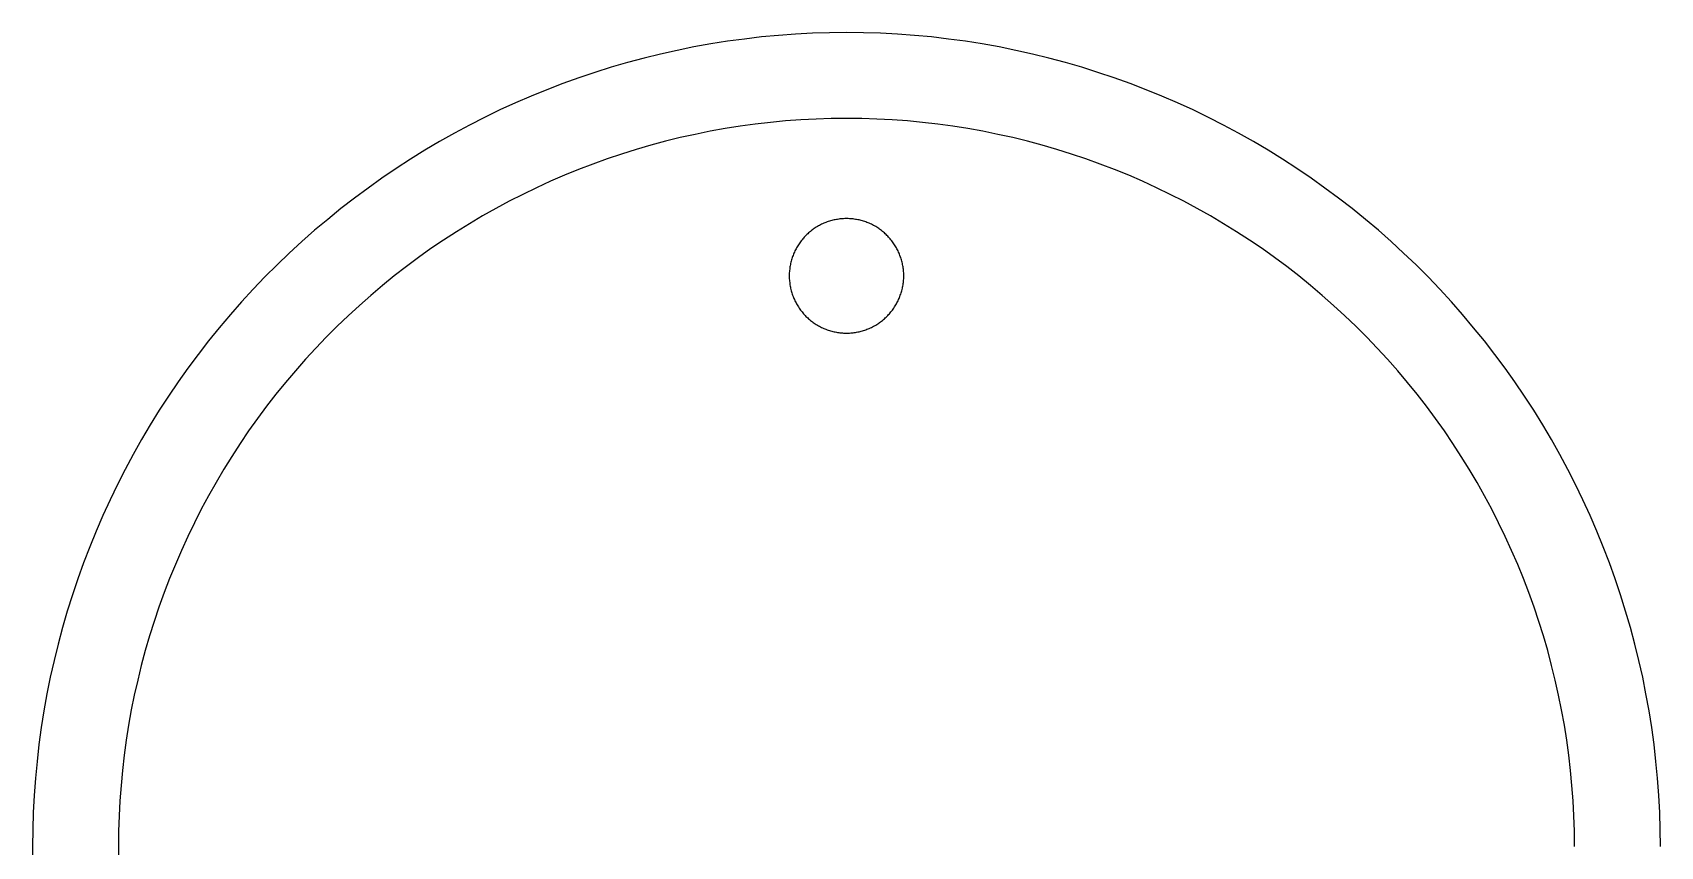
# Model space of a CAD drawing. Header units: metres. Extents: x 0.1 to 21.3, y -11.9 to -0.1.
# Drawn here: x 14.649 to 16.426, y -5.888 to -4.999 of the extents above; entities that cross this region are included whole.
import ezdxf

# ---------------------------------------------------------------- set-up
doc = ezdxf.new("R2010")
doc.units = ezdxf.units.M

msp = doc.modelspace()

# ---------------------------------------------------------------- linework, layer by layer
at = {"layer": 'GROUP1'}
for p, q in [((15.5136, -5.207), (15.5124, -5.2075)), ((15.5148, -5.2065), (15.5136, -5.207)), ((15.5161, -5.2061), (15.5148, -5.2065)), ((15.5173, -5.2057), (15.5161, -5.2061)), ((15.5185, -5.2053), (15.5173, -5.2057)), ((15.5198, -5.2049), (15.5185, -5.2053)), ((15.5211, -5.2045), (15.5198, -5.2049)), ((15.5223, -5.2042), (15.5211, -5.2045)), ((15.5236, -5.2039), (15.5223, -5.2042)), ((15.5249, -5.2036), (15.5236, -5.2039)), ((15.5262, -5.2034), (15.5249, -5.2036)), ((15.5275, -5.2032), (15.5262, -5.2034)), ((15.5288, -5.203), (15.5275, -5.2032)), ((15.5301, -5.2028), (15.5288, -5.203)), ((15.5314, -5.2027), (15.5301, -5.2028)), ((15.5327, -5.2026), (15.5314, -5.2027)), ((15.534, -5.2025), (15.5327, -5.2026)), ((15.5353, -5.2024), (15.534, -5.2025)), ((15.5366, -5.2024), (15.5353, -5.2024)), ((15.5379, -5.2024), (15.5366, -5.2024)), ((15.5392, -5.2024), (15.5379, -5.2024)), ((15.5405, -5.2025), (15.5392, -5.2024)), ((15.5418, -5.2026), (15.5405, -5.2025)), ((15.5431, -5.2027), (15.5418, -5.2026)), ((15.5444, -5.2028), (15.5431, -5.2027)), ((15.5457, -5.203), (15.5444, -5.2028)), ((15.547, -5.2032), (15.5457, -5.203)), ((15.5483, -5.2034), (15.547, -5.2032)), ((15.5496, -5.2036), (15.5483, -5.2034)), ((15.5509, -5.2039), (15.5496, -5.2036)), ((15.5521, -5.2042), (15.5509, -5.2039)), ((15.5534, -5.2045), (15.5521, -5.2042)), ((15.5547, -5.2049), (15.5534, -5.2045)), ((15.5559, -5.2053), (15.5547, -5.2049)), ((15.5572, -5.2057), (15.5559, -5.2053)), ((15.5584, -5.2061), (15.5572, -5.2057)), ((15.5596, -5.2065), (15.5584, -5.2061)), ((15.5609, -5.207), (15.5596, -5.2065)), ((15.5621, -5.2075), (15.5609, -5.207)), ((15.4895, -5.2245), (15.4887, -5.2256)), ((15.4904, -5.2236), (15.4895, -5.2245)), ((15.4912, -5.2226), (15.4904, -5.2236)), ((15.4921, -5.2216), (15.4912, -5.2226)), ((15.493, -5.2207), (15.4921, -5.2216)), ((15.494, -5.2198), (15.493, -5.2207)), ((15.4949, -5.2189), (15.494, -5.2198)), ((15.4959, -5.218), (15.4949, -5.2189)), ((15.4969, -5.2172), (15.4959, -5.218)), ((15.4979, -5.2163), (15.4969, -5.2172)), ((15.4989, -5.2155), (15.4979, -5.2163)), ((15.5, -5.2147), (15.4989, -5.2155)), ((15.501, -5.2139), (15.5, -5.2147)), ((15.5021, -5.2132), (15.501, -5.2139)), ((15.5032, -5.2125), (15.5021, -5.2132)), ((15.5043, -5.2118), (15.5032, -5.2125)), ((15.5054, -5.2111), (15.5043, -5.2118)), ((15.5066, -5.2104), (15.5054, -5.2111)), ((15.5077, -5.2098), (15.5066, -5.2104)), ((15.5089, -5.2092), (15.5077, -5.2098)), ((15.51, -5.2086), (15.5089, -5.2092)), ((15.5112, -5.2081), (15.51, -5.2086)), ((15.5124, -5.2075), (15.5112, -5.2081)), ((15.5633, -5.2081), (15.5621, -5.2075)), ((15.5644, -5.2086), (15.5633, -5.2081)), ((15.5656, -5.2092), (15.5644, -5.2086)), ((15.5668, -5.2098), (15.5656, -5.2092)), ((15.5679, -5.2104), (15.5668, -5.2098)), ((15.5691, -5.2111), (15.5679, -5.2104)), ((15.5702, -5.2118), (15.5691, -5.2111)), ((15.5713, -5.2125), (15.5702, -5.2118)), ((15.5724, -5.2132), (15.5713, -5.2125)), ((15.5734, -5.2139), (15.5724, -5.2132)), ((15.5745, -5.2147), (15.5734, -5.2139)), ((15.5755, -5.2155), (15.5745, -5.2147)), ((15.5766, -5.2163), (15.5755, -5.2155)), ((15.5776, -5.2172), (15.5766, -5.2163)), ((15.5786, -5.218), (15.5776, -5.2172)), ((15.5795, -5.2189), (15.5786, -5.218)), ((15.5805, -5.2198), (15.5795, -5.2189)), ((15.5814, -5.2207), (15.5805, -5.2198)), ((15.5824, -5.2216), (15.5814, -5.2207)), ((15.5832, -5.2226), (15.5824, -5.2216)), ((15.5841, -5.2236), (15.5832, -5.2226)), ((15.585, -5.2245), (15.5841, -5.2236)), ((15.5858, -5.2256), (15.585, -5.2245)), ((15.4789, -5.2425), (15.4784, -5.2437)), ((15.4794, -5.2413), (15.4789, -5.2425)), ((15.4799, -5.2401), (15.4794, -5.2413)), ((15.4804, -5.2389), (15.4799, -5.2401)), ((15.481, -5.2377), (15.4804, -5.2389)), ((15.4816, -5.2365), (15.481, -5.2377)), ((15.4822, -5.2354), (15.4816, -5.2365)), ((15.4828, -5.2342), (15.4822, -5.2354)), ((15.4834, -5.2331), (15.4828, -5.2342)), ((15.4841, -5.232), (15.4834, -5.2331)), ((15.4848, -5.2309), (15.4841, -5.232)), ((15.4855, -5.2298), (15.4848, -5.2309)), ((15.4863, -5.2287), (15.4855, -5.2298)), ((15.4871, -5.2276), (15.4863, -5.2287)), ((15.4879, -5.2266), (15.4871, -5.2276)), ((15.4887, -5.2256), (15.4879, -5.2266)), ((15.5866, -5.2266), (15.5858, -5.2256)), ((15.5874, -5.2276), (15.5866, -5.2266)), ((15.5882, -5.2287), (15.5874, -5.2276)), ((15.5889, -5.2298), (15.5882, -5.2287)), ((15.5897, -5.2309), (15.5889, -5.2298)), ((15.5904, -5.232), (15.5897, -5.2309)), ((15.591, -5.2331), (15.5904, -5.232)), ((15.5917, -5.2342), (15.591, -5.2331)), ((15.5923, -5.2354), (15.5917, -5.2342)), ((15.5929, -5.2365), (15.5923, -5.2354)), ((15.5935, -5.2377), (15.5929, -5.2365)), ((15.5941, -5.2389), (15.5935, -5.2377)), ((15.5946, -5.2401), (15.5941, -5.2389)), ((15.5951, -5.2413), (15.5946, -5.2401)), ((15.5956, -5.2425), (15.5951, -5.2413)), ((15.596, -5.2437), (15.5956, -5.2425)), ((15.4749, -5.2603), (15.4748, -5.2616)), ((15.475, -5.259), (15.4749, -5.2603)), ((15.4752, -5.2577), (15.475, -5.259)), ((15.4753, -5.2564), (15.4752, -5.2577)), ((15.4755, -5.2551), (15.4753, -5.2564)), ((15.4757, -5.2538), (15.4755, -5.2551)), ((15.476, -5.2525), (15.4757, -5.2538)), ((15.4762, -5.2513), (15.476, -5.2525)), ((15.4765, -5.25), (15.4762, -5.2513)), ((15.4769, -5.2487), (15.4765, -5.25)), ((15.4772, -5.2475), (15.4769, -5.2487)), ((15.4776, -5.2462), (15.4772, -5.2475)), ((15.478, -5.245), (15.4776, -5.2462)), ((15.4784, -5.2437), (15.478, -5.245)), ((15.5965, -5.245), (15.596, -5.2437)), ((15.5969, -5.2462), (15.5965, -5.245)), ((15.5973, -5.2475), (15.5969, -5.2462)), ((15.5976, -5.2487), (15.5973, -5.2475)), ((15.5979, -5.25), (15.5976, -5.2487)), ((15.5982, -5.2513), (15.5979, -5.25)), ((15.5985, -5.2525), (15.5982, -5.2513)), ((15.5988, -5.2538), (15.5985, -5.2525)), ((15.599, -5.2551), (15.5988, -5.2538)), ((15.5992, -5.2564), (15.599, -5.2551)), ((15.5993, -5.2577), (15.5992, -5.2564)), ((15.5995, -5.259), (15.5993, -5.2577)), ((15.5996, -5.2603), (15.5995, -5.259)), ((15.5997, -5.2616), (15.5996, -5.2603)), ((15.4748, -5.2629), (15.4747, -5.2642)), ((15.4747, -5.2642), (15.4747, -5.2655)), ((15.4747, -5.2655), (15.4748, -5.2669)), ((15.4748, -5.2616), (15.4748, -5.2629)), ((15.4748, -5.2669), (15.4748, -5.2682)), ((15.4748, -5.2682), (15.4749, -5.2695)), ((15.4749, -5.2695), (15.475, -5.2708)), ((15.475, -5.2708), (15.4752, -5.2721)), ((15.4752, -5.2721), (15.4753, -5.2734)), ((15.4753, -5.2734), (15.4755, -5.2747)), ((15.4755, -5.2747), (15.4757, -5.276)), ((15.4757, -5.276), (15.476, -5.2772)), ((15.476, -5.2772), (15.4762, -5.2785)), ((15.5982, -5.2785), (15.5985, -5.2772)), ((15.5985, -5.2772), (15.5988, -5.276)), ((15.5988, -5.276), (15.599, -5.2747)), ((15.599, -5.2747), (15.5992, -5.2734)), ((15.5992, -5.2734), (15.5993, -5.2721)), ((15.5993, -5.2721), (15.5995, -5.2708)), ((15.5995, -5.2708), (15.5996, -5.2695)), ((15.5996, -5.2695), (15.5997, -5.2682)), ((15.5997, -5.2629), (15.5997, -5.2616)), ((15.5997, -5.2642), (15.5997, -5.2629)), ((15.5997, -5.2655), (15.5997, -5.2642)), ((15.5997, -5.2669), (15.5997, -5.2655)), ((15.5997, -5.2682), (15.5997, -5.2669)), ((15.4762, -5.2785), (15.4765, -5.2798)), ((15.4765, -5.2798), (15.4769, -5.2811)), ((15.4769, -5.2811), (15.4772, -5.2823)), ((15.4772, -5.2823), (15.4776, -5.2836)), ((15.4776, -5.2836), (15.478, -5.2848)), ((15.478, -5.2848), (15.4784, -5.2861)), ((15.4784, -5.2861), (15.4789, -5.2873)), ((15.4789, -5.2873), (15.4794, -5.2885)), ((15.4794, -5.2885), (15.4799, -5.2897)), ((15.4799, -5.2897), (15.4804, -5.2909)), ((15.4804, -5.2909), (15.481, -5.2921)), ((15.481, -5.2921), (15.4816, -5.2933)), ((15.4816, -5.2933), (15.4822, -5.2944)), ((15.4822, -5.2944), (15.4828, -5.2956)), ((15.4828, -5.2956), (15.4834, -5.2967)), ((15.591, -5.2967), (15.5917, -5.2956)), ((15.5917, -5.2956), (15.5923, -5.2944)), ((15.5923, -5.2944), (15.5929, -5.2933)), ((15.5929, -5.2933), (15.5935, -5.2921)), ((15.5935, -5.2921), (15.5941, -5.2909)), ((15.5941, -5.2909), (15.5946, -5.2897)), ((15.5946, -5.2897), (15.5951, -5.2885)), ((15.5951, -5.2885), (15.5956, -5.2873)), ((15.5956, -5.2873), (15.596, -5.2861)), ((15.596, -5.2861), (15.5965, -5.2848)), ((15.5965, -5.2848), (15.5969, -5.2836)), ((15.5969, -5.2836), (15.5973, -5.2823)), ((15.5973, -5.2823), (15.5976, -5.2811)), ((15.5976, -5.2811), (15.5979, -5.2798)), ((15.5979, -5.2798), (15.5982, -5.2785)), ((15.4834, -5.2967), (15.4841, -5.2978)), ((15.4841, -5.2978), (15.4848, -5.2989)), ((15.4848, -5.2989), (15.4855, -5.3)), ((15.4855, -5.3), (15.4863, -5.3011)), ((15.4863, -5.3011), (15.4871, -5.3022)), ((15.4871, -5.3022), (15.4879, -5.3032)), ((15.4879, -5.3032), (15.4887, -5.3042)), ((15.4887, -5.3042), (15.4895, -5.3052)), ((15.4895, -5.3052), (15.4904, -5.3062)), ((15.4904, -5.3062), (15.4912, -5.3072)), ((15.4912, -5.3072), (15.4921, -5.3081)), ((15.4921, -5.3081), (15.493, -5.3091)), ((15.493, -5.3091), (15.494, -5.31)), ((15.494, -5.31), (15.4949, -5.3109)), ((15.4949, -5.3109), (15.4959, -5.3118)), ((15.4959, -5.3118), (15.4969, -5.3126)), ((15.4969, -5.3126), (15.4979, -5.3135)), ((15.4979, -5.3135), (15.4989, -5.3143)), ((15.5755, -5.3143), (15.5766, -5.3135)), ((15.5766, -5.3135), (15.5776, -5.3126)), ((15.5776, -5.3126), (15.5786, -5.3118)), ((15.5786, -5.3118), (15.5795, -5.3109)), ((15.5795, -5.3109), (15.5805, -5.31)), ((15.5805, -5.31), (15.5814, -5.3091)), ((15.5814, -5.3091), (15.5824, -5.3081)), ((15.5824, -5.3081), (15.5832, -5.3072)), ((15.5832, -5.3072), (15.5841, -5.3062)), ((15.5841, -5.3062), (15.585, -5.3052)), ((15.585, -5.3052), (15.5858, -5.3042)), ((15.5858, -5.3042), (15.5866, -5.3032)), ((15.5866, -5.3032), (15.5874, -5.3022)), ((15.5874, -5.3022), (15.5882, -5.3011)), ((15.5882, -5.3011), (15.5889, -5.3)), ((15.5889, -5.3), (15.5897, -5.2989)), ((15.5897, -5.2989), (15.5904, -5.2978)), ((15.5904, -5.2978), (15.591, -5.2967)), ((15.4989, -5.3143), (15.5, -5.3151)), ((15.5, -5.3151), (15.501, -5.3158)), ((15.501, -5.3158), (15.5021, -5.3166)), ((15.5021, -5.3166), (15.5032, -5.3173)), ((15.5032, -5.3173), (15.5043, -5.318)), ((15.5043, -5.318), (15.5054, -5.3187)), ((15.5054, -5.3187), (15.5066, -5.3193)), ((15.5066, -5.3193), (15.5077, -5.32)), ((15.5077, -5.32), (15.5089, -5.3206)), ((15.5089, -5.3206), (15.51, -5.3212)), ((15.51, -5.3212), (15.5112, -5.3217)), ((15.5112, -5.3217), (15.5124, -5.3223)), ((15.5124, -5.3223), (15.5136, -5.3228)), ((15.5136, -5.3228), (15.5148, -5.3232)), ((15.5148, -5.3232), (15.5161, -5.3237)), ((15.5161, -5.3237), (15.5173, -5.3241)), ((15.5173, -5.3241), (15.5185, -5.3245)), ((15.5185, -5.3245), (15.5198, -5.3249)), ((15.5198, -5.3249), (15.5211, -5.3253)), ((15.5211, -5.3253), (15.5223, -5.3256)), ((15.5223, -5.3256), (15.5236, -5.3259)), ((15.5236, -5.3259), (15.5249, -5.3262)), ((15.5249, -5.3262), (15.5262, -5.3264)), ((15.5262, -5.3264), (15.5275, -5.3266)), ((15.5275, -5.3266), (15.5288, -5.3268)), ((15.5288, -5.3268), (15.5301, -5.327)), ((15.5301, -5.327), (15.5314, -5.3271)), ((15.5314, -5.3271), (15.5327, -5.3272)), ((15.5327, -5.3272), (15.534, -5.3273)), ((15.534, -5.3273), (15.5353, -5.3274)), ((15.5353, -5.3274), (15.5366, -5.3274)), ((15.5366, -5.3274), (15.5379, -5.3274)), ((15.5379, -5.3274), (15.5392, -5.3274)), ((15.5392, -5.3274), (15.5405, -5.3273)), ((15.5405, -5.3273), (15.5418, -5.3272)), ((15.5418, -5.3272), (15.5431, -5.3271)), ((15.5431, -5.3271), (15.5444, -5.327)), ((15.5444, -5.327), (15.5457, -5.3268)), ((15.5457, -5.3268), (15.547, -5.3266)), ((15.547, -5.3266), (15.5483, -5.3264)), ((15.5483, -5.3264), (15.5496, -5.3262)), ((15.5496, -5.3262), (15.5509, -5.3259)), ((15.5509, -5.3259), (15.5521, -5.3256)), ((15.5521, -5.3256), (15.5534, -5.3253)), ((15.5534, -5.3253), (15.5547, -5.3249)), ((15.5547, -5.3249), (15.5559, -5.3245)), ((15.5559, -5.3245), (15.5572, -5.3241)), ((15.5572, -5.3241), (15.5584, -5.3237)), ((15.5584, -5.3237), (15.5596, -5.3232)), ((15.5596, -5.3232), (15.5609, -5.3228)), ((15.5609, -5.3228), (15.5621, -5.3223)), ((15.5621, -5.3223), (15.5633, -5.3217)), ((15.5633, -5.3217), (15.5644, -5.3212)), ((15.5644, -5.3212), (15.5656, -5.3206)), ((15.5656, -5.3206), (15.5668, -5.32)), ((15.5668, -5.32), (15.5679, -5.3193)), ((15.5679, -5.3193), (15.5691, -5.3187)), ((15.5691, -5.3187), (15.5702, -5.318)), ((15.5702, -5.318), (15.5713, -5.3173)), ((15.5713, -5.3173), (15.5724, -5.3166)), ((15.5724, -5.3166), (15.5734, -5.3158)), ((15.5734, -5.3158), (15.5745, -5.3151)), ((15.5745, -5.3151), (15.5755, -5.3143))]:
    msp.add_line(p, q, dxfattribs=at)
at = {"layer": 'GROUP2'}
for p, q in [((15.389, -5.0117), (15.3707, -5.015)), ((15.4074, -5.0088), (15.389, -5.0117)), ((15.4259, -5.0063), (15.4074, -5.0088)), ((15.4444, -5.0041), (15.4259, -5.0063)), ((15.4629, -5.0024), (15.4444, -5.0041)), ((15.4814, -5.001), (15.4629, -5.0024)), ((15.5, -5), (15.4814, -5.001)), ((15.5186, -4.9995), (15.5, -5)), ((15.5372, -4.9993), (15.5186, -4.9995)), ((15.5559, -4.9995), (15.5372, -4.9993)), ((15.5745, -5), (15.5559, -4.9995)), ((15.593, -5.001), (15.5745, -5)), ((15.6116, -5.0024), (15.593, -5.001)), ((15.6301, -5.0041), (15.6116, -5.0024)), ((15.6486, -5.0063), (15.6301, -5.0041)), ((15.6671, -5.0088), (15.6486, -5.0063)), ((15.6854, -5.0117), (15.6671, -5.0088)), ((15.7038, -5.015), (15.6854, -5.0117)), ((15.3162, -5.0272), (15.2983, -5.032)), ((15.3343, -5.0227), (15.3162, -5.0272)), ((15.3525, -5.0187), (15.3343, -5.0227)), ((15.3707, -5.015), (15.3525, -5.0187)), ((15.722, -5.0187), (15.7038, -5.015)), ((15.7402, -5.0227), (15.722, -5.0187)), ((15.7582, -5.0272), (15.7402, -5.0227)), ((15.7762, -5.032), (15.7582, -5.0272)), ((15.2626, -5.0428), (15.245, -5.0487)), ((15.2804, -5.0372), (15.2626, -5.0428)), ((15.2983, -5.032), (15.2804, -5.0372)), ((15.7941, -5.0372), (15.7762, -5.032)), ((15.8118, -5.0428), (15.7941, -5.0372)), ((15.8295, -5.0487), (15.8118, -5.0428)), ((15.2101, -5.0617), (15.1929, -5.0687)), ((15.2275, -5.055), (15.2101, -5.0617)), ((15.245, -5.0487), (15.2275, -5.055)), ((15.847, -5.055), (15.8295, -5.0487)), ((15.8644, -5.0617), (15.847, -5.055)), ((15.8816, -5.0687), (15.8644, -5.0617)), ((15.1758, -5.0761), (15.1589, -5.0838)), ((15.1929, -5.0687), (15.1758, -5.0761)), ((15.8987, -5.0761), (15.8816, -5.0687)), ((15.9156, -5.0838), (15.8987, -5.0761)), ((15.1255, -5.1004), (15.1091, -5.1092)), ((15.1421, -5.0919), (15.1255, -5.1004)), ((15.1589, -5.0838), (15.1421, -5.0919)), ((15.4376, -5.0993), (15.4211, -5.1015)), ((15.4542, -5.0974), (15.4376, -5.0993)), ((15.4707, -5.0958), (15.4542, -5.0974)), ((15.4873, -5.0946), (15.4707, -5.0958)), ((15.504, -5.0937), (15.4873, -5.0946)), ((15.5206, -5.0932), (15.504, -5.0937)), ((15.5372, -5.093), (15.5206, -5.0932)), ((15.5539, -5.0932), (15.5372, -5.093)), ((15.5705, -5.0937), (15.5539, -5.0932)), ((15.5872, -5.0946), (15.5705, -5.0937)), ((15.6038, -5.0958), (15.5872, -5.0946)), ((15.6203, -5.0974), (15.6038, -5.0958)), ((15.6369, -5.0993), (15.6203, -5.0974)), ((15.6534, -5.1015), (15.6369, -5.0993)), ((15.9324, -5.0919), (15.9156, -5.0838)), ((15.9489, -5.1004), (15.9324, -5.0919)), ((15.9653, -5.1092), (15.9489, -5.1004)), ((15.0929, -5.1183), (15.0769, -5.1278)), ((15.1091, -5.1092), (15.0929, -5.1183)), ((15.3396, -5.118), (15.3235, -5.1223)), ((15.3557, -5.114), (15.3396, -5.118)), ((15.372, -5.1104), (15.3557, -5.114)), ((15.3883, -5.1071), (15.372, -5.1104)), ((15.4047, -5.1041), (15.3883, -5.1071)), ((15.4211, -5.1015), (15.4047, -5.1041)), ((15.6698, -5.1041), (15.6534, -5.1015)), ((15.6862, -5.1071), (15.6698, -5.1041)), ((15.7025, -5.1104), (15.6862, -5.1071)), ((15.7188, -5.114), (15.7025, -5.1104)), ((15.7349, -5.118), (15.7188, -5.114)), ((15.751, -5.1223), (15.7349, -5.118)), ((15.9816, -5.1183), (15.9653, -5.1092)), ((15.9976, -5.1278), (15.9816, -5.1183)), ((15.0769, -5.1278), (15.0611, -5.1376)), ((15.2916, -5.1319), (15.2758, -5.1372)), ((15.3075, -5.1269), (15.2916, -5.1319)), ((15.3235, -5.1223), (15.3075, -5.1269)), ((15.767, -5.1269), (15.751, -5.1223)), ((15.7829, -5.1319), (15.767, -5.1269)), ((15.7986, -5.1372), (15.7829, -5.1319)), ((16.0134, -5.1376), (15.9976, -5.1278)), ((15.0455, -5.1477), (15.0301, -5.1582)), ((15.0611, -5.1376), (15.0455, -5.1477)), ((15.2446, -5.1488), (15.2292, -5.1551)), ((15.2602, -5.1429), (15.2446, -5.1488)), ((15.2758, -5.1372), (15.2602, -5.1429)), ((15.8143, -5.1429), (15.7986, -5.1372)), ((15.8299, -5.1488), (15.8143, -5.1429)), ((15.8453, -5.1551), (15.8299, -5.1488)), ((16.029, -5.1477), (16.0134, -5.1376)), ((16.0444, -5.1582), (16.029, -5.1477)), ((15.0149, -5.169), (15, -5.1801)), ((15.0301, -5.1582), (15.0149, -5.169)), ((15.1988, -5.1687), (15.1838, -5.1759)), ((15.2139, -5.1617), (15.1988, -5.1687)), ((15.2292, -5.1551), (15.2139, -5.1617)), ((15.8605, -5.1617), (15.8453, -5.1551)), ((15.8757, -5.1687), (15.8605, -5.1617)), ((15.8907, -5.1759), (15.8757, -5.1687)), ((16.0596, -5.169), (16.0444, -5.1582)), ((16.0745, -5.1801), (16.0596, -5.169)), ((15, -5.1801), (14.9853, -5.1915)), ((15.169, -5.1835), (15.1543, -5.1913)), ((15.1838, -5.1759), (15.169, -5.1835)), ((15.9055, -5.1835), (15.8907, -5.1759)), ((15.9202, -5.1913), (15.9055, -5.1835)), ((16.0892, -5.1915), (16.0745, -5.1801)), ((14.9708, -5.2032), (14.9566, -5.2152)), ((14.9853, -5.1915), (14.9708, -5.2032)), ((15.1398, -5.1995), (15.1255, -5.208)), ((15.1543, -5.1913), (15.1398, -5.1995)), ((15.9347, -5.1995), (15.9202, -5.1913)), ((15.949, -5.208), (15.9347, -5.1995)), ((16.1037, -5.2032), (16.0892, -5.1915)), ((16.1179, -5.2152), (16.1037, -5.2032)), ((14.9566, -5.2152), (14.9426, -5.2275)), ((15.1113, -5.2168), (15.0974, -5.2258)), ((15.1255, -5.208), (15.1113, -5.2168)), ((15.9632, -5.2168), (15.949, -5.208)), ((15.9771, -5.2258), (15.9632, -5.2168)), ((16.1319, -5.2275), (16.1179, -5.2152)), ((14.9289, -5.2401), (14.9155, -5.253)), ((14.9426, -5.2275), (14.9289, -5.2401)), ((15.0836, -5.2352), (15.07, -5.2448)), ((15.0974, -5.2258), (15.0836, -5.2352)), ((15.9909, -5.2352), (15.9771, -5.2258)), ((16.0045, -5.2448), (15.9909, -5.2352)), ((16.1455, -5.2401), (16.1319, -5.2275)), ((16.159, -5.253), (16.1455, -5.2401)), ((14.9155, -5.253), (14.9023, -5.2661)), ((15.0567, -5.2547), (15.0435, -5.265)), ((15.07, -5.2448), (15.0567, -5.2547)), ((16.0178, -5.2547), (16.0045, -5.2448)), ((16.031, -5.265), (16.0178, -5.2547)), ((16.1721, -5.2661), (16.159, -5.253)), ((14.9023, -5.2661), (14.8895, -5.2796)), ((15.0306, -5.2754), (15.0179, -5.2862)), ((15.0435, -5.265), (15.0306, -5.2754)), ((16.0439, -5.2754), (16.031, -5.265)), ((16.0566, -5.2862), (16.0439, -5.2754)), ((16.185, -5.2796), (16.1721, -5.2661)), ((14.8769, -5.2933), (14.8646, -5.3072)), ((14.8895, -5.2796), (14.8769, -5.2933)), ((15.0179, -5.2862), (15.0054, -5.2972)), ((16.0691, -5.2972), (16.0566, -5.2862)), ((16.1976, -5.2933), (16.185, -5.2796)), ((16.2099, -5.3072), (16.1976, -5.2933)), ((14.8646, -5.3072), (14.8525, -5.3215)), ((14.9931, -5.3085), (14.9811, -5.32)), ((15.0054, -5.2972), (14.9931, -5.3085)), ((16.0814, -5.3085), (16.0691, -5.2972)), ((16.0934, -5.32), (16.0814, -5.3085)), ((16.2219, -5.3215), (16.2099, -5.3072)), ((14.8525, -5.3215), (14.8408, -5.3359)), ((14.9693, -5.3317), (14.9578, -5.3438)), ((14.9811, -5.32), (14.9693, -5.3317)), ((16.1052, -5.3317), (16.0934, -5.32)), ((16.1167, -5.3438), (16.1052, -5.3317)), ((16.2337, -5.3359), (16.2219, -5.3215)), ((14.8408, -5.3359), (14.8294, -5.3506)), ((14.9578, -5.3438), (14.9465, -5.356)), ((16.1279, -5.356), (16.1167, -5.3438)), ((16.2451, -5.3506), (16.2337, -5.3359)), ((14.8183, -5.3656), (14.8075, -5.3807)), ((14.8294, -5.3506), (14.8183, -5.3656)), ((14.9465, -5.356), (14.9355, -5.3685)), ((16.139, -5.3685), (16.1279, -5.356)), ((16.2562, -5.3656), (16.2451, -5.3506)), ((16.2669, -5.3807), (16.2562, -5.3656)), ((14.8075, -5.3807), (14.7971, -5.3961)), ((14.9248, -5.3812), (14.9143, -5.3942)), ((14.9355, -5.3685), (14.9248, -5.3812)), ((16.1497, -5.3812), (16.139, -5.3685)), ((16.1602, -5.3942), (16.1497, -5.3812)), ((16.2774, -5.3961), (16.2669, -5.3807)), ((14.7971, -5.3961), (14.7869, -5.4117)), ((14.9143, -5.3942), (14.9041, -5.4073)), ((16.1704, -5.4073), (16.1602, -5.3942)), ((16.2875, -5.4117), (16.2774, -5.3961)), ((14.7869, -5.4117), (14.7771, -5.4276)), ((14.9041, -5.4073), (14.8942, -5.4207)), ((16.1803, -5.4207), (16.1704, -5.4073)), ((16.2973, -5.4276), (16.2875, -5.4117)), ((14.7771, -5.4276), (14.7677, -5.4436)), ((14.8845, -5.4342), (14.8752, -5.448)), ((14.8942, -5.4207), (14.8845, -5.4342)), ((16.19, -5.4342), (16.1803, -5.4207)), ((16.1993, -5.448), (16.19, -5.4342)), ((16.3068, -5.4436), (16.2973, -5.4276)), ((14.7677, -5.4436), (14.7585, -5.4598)), ((14.8752, -5.448), (14.8661, -5.462)), ((16.2084, -5.462), (16.1993, -5.448)), ((16.316, -5.4598), (16.3068, -5.4436)), ((14.7585, -5.4598), (14.7497, -5.4762)), ((14.8661, -5.462), (14.8573, -5.4761)), ((16.2171, -5.4761), (16.2084, -5.462)), ((16.3247, -5.4762), (16.316, -5.4598)), ((14.7497, -5.4762), (14.7413, -5.4928)), ((14.8489, -5.4905), (14.8407, -5.505)), ((14.8573, -5.4761), (14.8489, -5.4905)), ((16.2256, -5.4905), (16.2171, -5.4761)), ((16.2338, -5.505), (16.2256, -5.4905)), ((16.3332, -5.4928), (16.3247, -5.4762)), ((14.7413, -5.4928), (14.7332, -5.5095)), ((14.8407, -5.505), (14.8328, -5.5196)), ((16.2417, -5.5196), (16.2338, -5.505)), ((16.3413, -5.5095), (16.3332, -5.4928)), ((14.7254, -5.5265), (14.718, -5.5435)), ((14.7332, -5.5095), (14.7254, -5.5265)), ((14.8328, -5.5196), (14.8253, -5.5345)), ((16.2492, -5.5345), (16.2417, -5.5196)), ((16.349, -5.5265), (16.3413, -5.5095)), ((16.3564, -5.5435), (16.349, -5.5265)), ((14.718, -5.5435), (14.711, -5.5608)), ((14.8253, -5.5345), (14.818, -5.5494)), ((16.2565, -5.5494), (16.2492, -5.5345)), ((16.3635, -5.5608), (16.3564, -5.5435)), ((14.711, -5.5608), (14.7043, -5.5781)), ((14.818, -5.5494), (14.8111, -5.5646)), ((16.2634, -5.5646), (16.2565, -5.5494)), ((16.3701, -5.5781), (16.3635, -5.5608)), ((14.7043, -5.5781), (14.698, -5.5957)), ((14.8045, -5.5799), (14.7982, -5.5953)), ((14.8111, -5.5646), (14.8045, -5.5799)), ((16.27, -5.5799), (16.2634, -5.5646)), ((16.2763, -5.5953), (16.27, -5.5799)), ((16.3764, -5.5957), (16.3701, -5.5781)), ((14.698, -5.5957), (14.6921, -5.6133)), ((14.7982, -5.5953), (14.7922, -5.6108)), ((16.2823, -5.6108), (16.2763, -5.5953)), ((16.3824, -5.6133), (16.3764, -5.5957)), ((14.6921, -5.6133), (14.6865, -5.631)), ((14.7922, -5.6108), (14.7866, -5.6265)), ((16.2879, -5.6265), (16.2823, -5.6108)), ((16.3879, -5.631), (16.3824, -5.6133)), ((14.6865, -5.631), (14.6813, -5.6489)), ((14.7866, -5.6265), (14.7813, -5.6423)), ((16.2932, -5.6423), (16.2879, -5.6265)), ((16.3931, -5.6489), (16.3879, -5.631)), ((14.6813, -5.6489), (14.6765, -5.6669)), ((14.7813, -5.6423), (14.7763, -5.6581)), ((16.2982, -5.6581), (16.2932, -5.6423)), ((16.398, -5.6669), (16.3931, -5.6489)), ((14.6765, -5.6669), (14.6721, -5.685)), ((14.7763, -5.6581), (14.7716, -5.6741)), ((16.3028, -5.6741), (16.2982, -5.6581)), ((16.4024, -5.685), (16.398, -5.6669)), ((14.6721, -5.685), (14.668, -5.7031)), ((14.7716, -5.6741), (14.7673, -5.6902)), ((16.3071, -5.6902), (16.3028, -5.6741)), ((16.4065, -5.7031), (16.4024, -5.685)), ((14.668, -5.7031), (14.6643, -5.7214)), ((14.7673, -5.6902), (14.7634, -5.7064)), ((16.3111, -5.7064), (16.3071, -5.6902)), ((16.4101, -5.7214), (16.4065, -5.7031)), ((14.6643, -5.7214), (14.6611, -5.7397)), ((14.7597, -5.7226), (14.7564, -5.7389)), ((14.7634, -5.7064), (14.7597, -5.7226)), ((16.3147, -5.7226), (16.3111, -5.7064)), ((16.318, -5.7389), (16.3147, -5.7226)), ((16.4134, -5.7397), (16.4101, -5.7214)), ((14.6611, -5.7397), (14.6581, -5.7581)), ((14.7564, -5.7389), (14.7535, -5.7553)), ((16.321, -5.7553), (16.318, -5.7389)), ((16.4163, -5.7581), (16.4134, -5.7397)), ((14.6581, -5.7581), (14.6556, -5.7765)), ((14.7535, -5.7553), (14.7509, -5.7718)), ((16.3236, -5.7718), (16.321, -5.7553)), ((16.4189, -5.7765), (16.4163, -5.7581)), ((14.7509, -5.7718), (14.7486, -5.7883)), ((16.3258, -5.7883), (16.3236, -5.7718)), ((14.6556, -5.7765), (14.6535, -5.795)), ((14.7486, -5.7883), (14.7467, -5.8048)), ((16.3278, -5.8048), (16.3258, -5.7883)), ((16.421, -5.795), (16.4189, -5.7765)), ((14.6535, -5.795), (14.6517, -5.8135)), ((14.7467, -5.8048), (14.7452, -5.8214)), ((16.3293, -5.8214), (16.3278, -5.8048)), ((16.4228, -5.8135), (16.421, -5.795)), ((14.6517, -5.8135), (14.6504, -5.8321)), ((14.7452, -5.8214), (14.7439, -5.838)), ((16.3305, -5.838), (16.3293, -5.8214)), ((16.4241, -5.8321), (16.4228, -5.8135)), ((14.6504, -5.8321), (14.6494, -5.8507)), ((14.7439, -5.838), (14.7431, -5.8546)), ((16.3314, -5.8546), (16.3305, -5.838)), ((16.4251, -5.8507), (16.4241, -5.8321)), ((14.6494, -5.8507), (14.6488, -5.8693)), ((14.7431, -5.8546), (14.7425, -5.8712)), ((16.3319, -5.8712), (16.3314, -5.8546)), ((16.4257, -5.8693), (16.4251, -5.8507)), ((14.6488, -5.8693), (14.6486, -5.8879)), ((14.7425, -5.8712), (14.7424, -5.8879)), ((16.3321, -5.8879), (16.3319, -5.8712)), ((16.4259, -5.8879), (16.4257, -5.8693)), ((14.6486, -5.8879), (14.6488, -5.9065)), ((14.7424, -5.8879), (14.7425, -5.9045))]:
    msp.add_line(p, q, dxfattribs=at)

doc.saveas('drawing.dxf')
